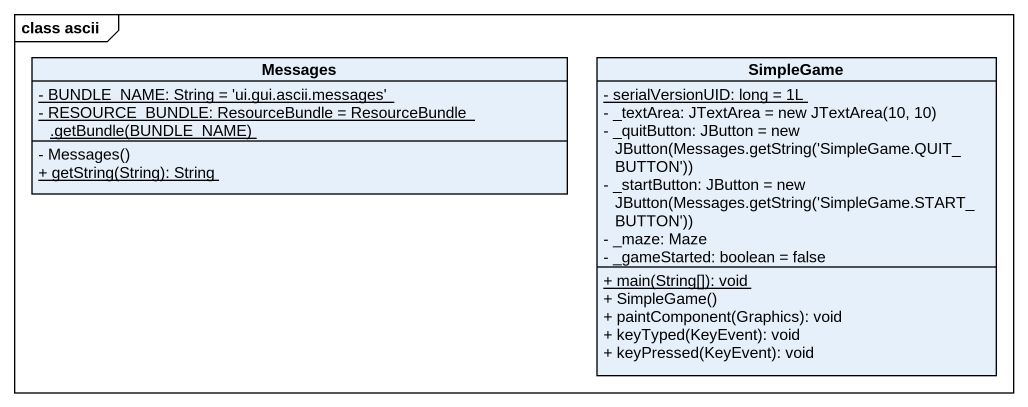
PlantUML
@startuml
mainframe class ascii
hide circle
hide empty members
skinparam classAttributeIconSize 0
class Messages {
  {static} - BUNDLE_NAME: String = 'ui.gui.ascii.messages'
  {static} {field} - RESOURCE_BUNDLE: ResourceBundle = ResourceBundle .getBundle(BUNDLE_NAME)
  - Messages()
  {static} + getString(String): String
}
class SimpleGame {
  {static} - serialVersionUID: long = 1L
  {field} - _textArea: JTextArea = new JTextArea(10, 10)
  {field} - _quitButton: JButton = new JButton(Messages.getString('SimpleGame.QUIT_BUTTON'))
  {field} - _startButton: JButton = new JButton(Messages.getString('SimpleGame.START_BUTTON'))
  - _maze: Maze
  - _gameStarted: boolean = false
  {static} + main(String[]): void
  + SimpleGame()
  + paintComponent(Graphics): void
  + keyTyped(KeyEvent): void
  + keyPressed(KeyEvent): void
}
@enduml
